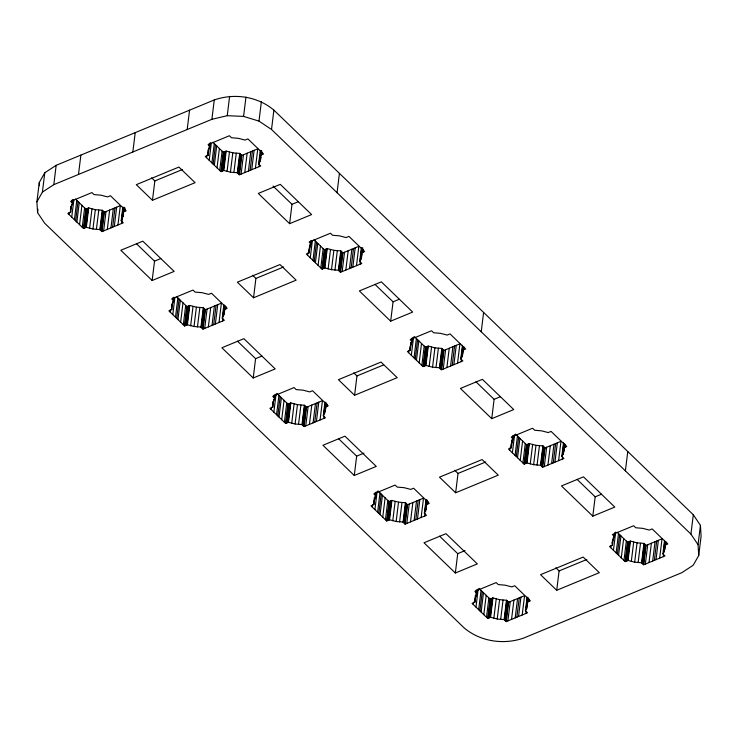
<?xml version="1.0" encoding="UTF-8"?>
<svg xmlns="http://www.w3.org/2000/svg" width="738" height="738" viewBox="0 0 738 738"><rect width="100%" height="100%" fill="white"/><g stroke="black" fill="none" stroke-linecap="round" stroke-linejoin="round"><path stroke-width="1.11" d="M36.9 201.843L39.271 182.498L44.787 172.757L56.171 165.312L214.26 99.962C234.241 92.96 257.59 96.318 273.89 110.128L693.305 514.755L700.436 525.364L701.1 536.157L698.729 555.502L693.213 565.243L681.829 572.688L523.74 638.038C503.759 645.04 480.41 641.682 464.11 627.872L44.695 223.245L37.564 212.636L36.9 201.843L42.407 192.101L44.787 172.757M37.564 212.636L37.989 209.223M42.407 192.101L53.8 184.657L56.171 165.312M69.04 214.518L69.317 212.24M70.497 210.072L70.931 206.456M71.687 202.387L71.964 200.109M122.849 207.12L121.18 220.773L123.274 222.793L101.964 231.603L99.87 229.583L92.96 229.001L86.328 227.276L83.477 228.448L67.813 213.337L70.663 212.157L71.641 204.195M72.407 203.088L72.822 199.666M70.663 212.157C69.483 207.701 73.21 204.26 73.154 199.989M71.734 217.12L73.828 200.044M78.496 174.445L80.876 155.1M74.418 219.712L76.798 200.367M75.645 220.893L78.025 201.548M76.872 222.073L79.243 202.729M79.566 224.675L81.936 205.33M82.259 227.267L84.63 207.922M83.477 228.448L85.857 209.103L75.451 199.066M83.92 228.263L86.3 208.919M84.907 227.857L87.278 208.513M85.885 227.452L88.265 208.107M86.328 227.276L88.708 207.922L95.34 209.657L102.241 210.238L104.344 212.258L101.964 231.603M89.593 228.273L91.964 208.928M92.96 229.001L95.34 209.657M96.401 229.435L98.781 210.09M99.87 229.583L102.241 210.238M100.193 229.896L102.573 210.551M100.912 230.588L103.292 211.243M101.641 231.289L104.012 211.944M103.634 230.911L106.004 211.566M107.296 229.398L109.667 210.053M110.958 227.885L113.329 208.54M112.619 227.203L114.99 207.848M114.279 226.511L116.659 207.166M117.942 224.998L120.322 205.653L104.344 212.258M121.502 221.086L123.181 207.433M121.604 223.485L122.167 218.928M121.18 220.773L122.351 218.706L123.753 207.332M122.351 218.706L123.652 211.99M123.689 211.824L124.242 207.277M124.667 211.419L125.091 208.005M132.84 151.982L135.22 132.637M152.462 200.284L136.299 184.675L178.91 167.065L195.081 182.664L152.462 200.284L154.842 180.93L151.604 177.812M152.148 280.495L120.82 250.274L142.821 241.178L174.15 271.399L152.148 280.495L154.528 261.151L136.392 243.651M187.184 129.519L189.565 110.174M170.1 312.017L170.377 309.748M171.567 307.571L171.991 303.955M172.747 299.886L173.024 297.617M223.918 304.619L222.239 318.272L224.334 320.292L203.024 329.102L200.93 327.082L194.029 326.5L187.397 324.775L184.537 325.956L168.873 310.836L171.733 309.665L172.71 301.694M173.467 300.587L173.882 297.174M171.733 309.665C170.543 305.2 174.279 301.759 174.214 297.488M172.793 314.619L174.888 297.543M175.487 317.211L177.858 297.866M176.705 318.392L179.085 299.047M177.932 319.572L180.312 300.228M180.626 322.174L182.996 302.829M183.319 324.775L185.69 305.421M184.537 325.956L186.917 306.602L176.511 296.575M184.989 325.772L187.36 306.418M185.967 325.366L188.347 306.021M206.502 157.692L206.788 155.414M53.8 184.657L211.889 119.307L214.26 99.962M260.32 150.284L258.641 163.937L260.745 165.967L239.435 174.777L237.332 172.747L230.431 172.166L223.798 170.441L220.948 171.622L205.284 156.511L208.134 155.331L208.402 149.629M186.945 324.96L189.325 305.615M207.692 155.515L208.107 152.102M207.978 153.043L208.559 148.523M209.149 145.561L209.435 143.283M208.134 155.331L208.974 148.504M187.397 324.775L189.767 305.431L196.4 307.156L203.31 307.737L205.404 309.757L203.024 329.102M208.282 150.801L209.306 146.355M209.869 146.253L210.293 142.84M209.02 148.633L210.201 146.567L210.616 143.154M209.195 160.284L211.289 143.218M190.653 325.781L193.024 306.427M211.889 162.886L214.269 143.541M213.116 164.067L215.487 144.722M194.029 326.5L196.4 307.156M214.334 165.247L216.714 145.903M197.47 326.934L199.841 307.589M217.027 167.84L219.407 148.495M219.721 170.441L222.101 151.096M200.93 327.082L203.31 307.737M201.262 327.395L203.633 308.05M211.889 119.307L227.249 115.691L229.619 96.346M220.948 171.622L223.319 152.277L212.922 142.24M201.981 328.096L204.352 308.742M221.391 171.437L223.771 152.093M202.701 328.788L205.072 309.443M222.369 171.031L224.749 151.687M223.356 170.626L225.727 151.281M223.798 170.441L226.169 151.096L232.811 152.821L239.712 153.403L241.806 155.423L239.435 174.777M204.694 328.419L207.064 309.074M227.055 171.447L229.435 152.102M208.356 326.906L210.727 307.552M230.431 172.166L232.811 152.821M212.018 325.384L214.389 306.039M213.679 324.702L216.059 305.357M233.872 172.609L236.252 153.264M215.348 324.01L217.719 304.665M698.729 555.502L698.056 544.709L690.925 534.1L271.519 129.473L258.983 121.106L243.586 116.401L245.966 97.056M219.011 322.497L221.382 303.152L205.404 309.757M237.332 172.747L239.712 153.403M237.664 173.07L240.034 153.716M238.383 173.762L240.763 154.417M239.103 174.454L241.483 155.109M222.848 316.316L223.965 307.211M222.673 320.984L222.95 318.705M222.239 318.272L223.42 316.215L224.675 305.966M223.42 316.215L224.453 311.805L224.721 306.104M241.095 174.085L243.475 154.74M224.158 314.047L224.721 309.49M224.749 309.333L225.173 305.919M225.727 308.927L226.012 306.648M244.758 172.572L247.138 153.227M248.42 171.059L250.8 151.714M250.09 170.367L252.461 151.022M251.75 169.685L254.13 150.331M258.983 121.106L261.363 101.761M255.413 168.163L257.793 148.818L241.806 155.423M258.973 164.26L260.09 155.155M260.366 152.877L260.652 150.598M259.075 166.65L259.352 164.38M258.641 163.937L259.822 161.88L261.215 150.497M259.822 161.88L260.865 157.471L261.27 150.626M260.56 159.712L260.846 157.434M261.16 154.998L261.676 150.607M262.138 154.593L262.414 152.314M271.519 129.473L273.89 110.128M253.531 297.783L237.359 282.184L279.97 264.564L296.141 280.163L253.531 297.783L255.901 278.438L252.673 275.311M253.217 377.994L221.889 347.773L243.881 338.677L275.209 368.908L253.217 377.994L255.588 358.65L237.451 341.15M289.619 223.669L258.291 193.439L280.283 184.343L311.611 214.573L289.619 223.669L291.999 204.315L273.032 186.022M271.16 409.525L271.446 407.247M272.626 405.07L273.06 401.463M273.807 397.395L274.084 395.116M324.978 402.118L323.299 415.771L325.393 417.8L304.093 426.601L301.99 424.581L295.089 423.999L288.457 422.274L285.606 423.455L269.942 408.345L272.792 407.164L273.77 399.193M274.527 398.086L274.951 394.673M272.792 407.164C271.602 402.699 275.339 399.258 275.274 394.987M273.853 412.118L276.095 393.907M276.547 414.719L278.927 395.374M277.774 415.9L280.145 396.555M278.992 417.081L281.372 397.736M281.685 419.673L284.065 400.328M284.379 422.274L286.759 402.93M285.606 423.455L287.977 404.11L276.907 393.419M286.049 423.271L288.42 403.926M307.571 255.191L307.847 252.913M287.027 422.865L289.407 403.52M308.89 251.879L309.739 244.85M288.014 422.459L290.385 403.114M310.218 243.06L310.495 240.782M288.457 422.274L290.827 402.93L297.46 404.655L304.37 405.236L306.464 407.256L304.093 426.601M361.38 247.784L359.701 261.446L361.804 263.466L340.495 272.276L338.401 270.256L331.491 269.674L324.858 267.94L322.008 269.121L306.344 254.01L309.194 252.83L310.172 244.868M310.938 243.752L311.215 241.483M309.194 252.83C308.014 248.374 311.74 244.933 311.685 240.653M310.264 257.783L312.358 240.717M291.713 423.28L294.093 403.935M312.949 260.385L315.329 241.04M314.176 261.566L316.556 242.221M295.089 423.999L297.46 404.655M315.403 262.746L317.774 243.402M298.53 424.442L300.901 405.097M318.096 265.348L320.467 245.994M320.781 267.94L323.161 248.595M301.99 424.581L304.37 405.236M302.322 424.894L304.693 405.549M322.008 269.121L324.388 249.776L313.982 239.739M303.041 425.595L305.412 406.251M322.451 268.936L324.831 249.592M303.761 426.287L306.141 406.942M323.438 268.531L325.809 249.186M324.416 268.125L326.786 248.78M324.858 267.94L327.238 248.595L333.871 250.32L340.771 250.902L342.875 252.931L340.495 272.276M305.753 425.918L308.133 406.573M337.054 192.701L339.425 173.347M328.124 268.946L330.495 249.601M309.416 424.405L311.796 405.061M331.491 269.674L333.871 250.32M313.078 422.892L315.458 403.548M314.739 422.201L317.119 402.856M316.408 421.509L318.779 402.164M334.932 270.108L337.312 250.763M338.401 270.256L340.771 250.902M320.071 419.996L322.441 400.651L306.464 407.256M338.724 270.569L341.104 251.224M339.443 271.261L341.823 251.916M340.163 271.962L342.543 252.608M323.908 413.815L325.024 404.71M323.733 418.483L324.01 416.204M323.299 415.771L324.48 413.714L325.873 402.33M324.48 413.714L325.523 409.304L325.79 403.603M342.155 271.584L344.535 252.239M325.218 411.546L325.781 406.998M325.809 406.832L326.233 403.418M326.796 406.426L327.072 404.147M345.818 270.071L348.198 250.726M349.48 268.558L351.86 249.213M351.15 267.866L353.52 248.521M352.81 267.184L355.19 247.839M356.472 265.671L358.853 246.317L342.875 252.931M360.033 261.759L361.712 248.106M360.135 264.149L360.559 260.735M359.701 261.446L360.882 259.379L362.284 248.005M360.882 259.379L362.044 253.798M362.22 252.497L362.773 247.95M363.197 252.092L363.474 249.822M354.591 395.282L338.419 379.683L381.039 362.063L397.201 377.662L354.591 395.282L356.961 375.937L353.733 372.819M354.277 475.493L322.949 445.272L344.941 436.176L376.269 466.407L354.277 475.493L356.648 456.149L338.511 438.649M390.679 321.168L359.351 290.938L381.352 281.851L412.68 312.073L390.679 321.168L393.059 301.824L374.922 284.324M372.229 507.024L372.505 504.746M426.038 499.617L424.359 513.279L426.463 515.299L405.153 524.109L403.059 522.08L396.149 521.498L389.516 519.773L386.666 520.954L371.002 505.844L373.852 504.663L374.249 498.021M374.867 494.894L375.153 492.615M373.852 504.663L374.83 496.692M375.587 495.585L376.011 492.172M373.705 502.375L375.919 495.899L376.334 492.486M374.913 509.617L377.155 491.416M377.607 512.218L379.987 492.873M378.834 513.399L381.205 494.054M380.061 514.58L382.432 495.235M382.745 517.172L385.125 497.827M385.439 519.773L387.819 500.429M386.666 520.954L389.037 501.609L377.967 490.927M387.109 520.77L389.489 501.425M388.096 520.364L390.467 501.019M408.631 352.69L408.907 350.412M389.074 519.958L391.444 500.613M409.95 349.378L410.808 342.349M411.278 340.559L411.555 338.281M389.516 519.773L391.896 500.429L398.529 502.154L405.43 502.735L407.524 504.764L405.153 524.109M462.449 345.292L460.77 358.945L462.864 360.965L441.555 369.775L439.461 367.755L432.56 367.173L425.918 365.448L423.068 366.62L407.404 351.509L410.254 350.329L411.232 342.367M411.998 341.26L412.413 337.838M410.254 350.329C409.073 345.873 412.81 342.432 412.745 338.161M411.324 355.292L413.557 337.081M392.773 520.779L395.153 501.434M414.018 357.884L416.389 338.539M415.236 359.065L417.616 339.72M396.149 521.498L398.529 502.154M416.463 360.245L418.833 340.901M399.59 521.941L401.97 502.596M419.156 362.847L421.527 343.502M421.85 365.439L424.221 346.094M403.059 522.08L405.43 502.735M403.382 522.403L405.762 503.058M423.068 366.62L425.448 347.275L414.369 336.593M404.101 523.094L406.481 503.75M423.52 366.435L425.891 347.091M404.821 523.786L407.201 504.441M424.498 366.03L426.868 346.685M425.475 365.624L427.856 346.279M425.918 365.448L428.298 346.094L434.931 347.829L441.831 348.41L443.935 350.43L441.555 369.775M406.813 523.417L409.193 504.072M429.184 366.445L431.555 347.1M410.476 521.904L412.856 502.56M432.56 367.173L434.931 347.829M414.138 520.391L416.518 501.047M415.808 519.7L418.178 500.355M417.468 519.017L419.848 499.672M436.001 367.607L438.372 348.262M421.13 517.504L423.511 498.15L407.524 504.764M439.461 367.755L441.831 348.41M439.793 368.068L442.163 348.723M440.512 368.76L442.883 349.415M441.232 369.461L443.603 350.116M424.968 511.314L426.223 501.074M424.793 515.982L425.07 513.713M424.359 513.279L425.54 511.213L426.942 499.838M443.224 369.083L445.595 349.738M425.54 511.213L427.293 500.918M427.856 503.925L428.132 501.646M446.887 367.57L449.257 348.225M450.549 366.057L452.92 346.712M452.209 365.375L454.59 346.021M453.879 364.683L456.25 345.338M457.542 363.17L459.912 343.825L443.935 350.43M461.232 358.124L462.634 346.74M461.204 361.657L461.481 359.378M460.77 358.945L461.942 356.878L463.206 346.639M461.942 356.878L463.104 351.297M463.279 349.996L463.695 346.583M464.257 349.591L464.543 347.321M455.65 492.781L439.479 477.182L482.099 459.562L498.27 475.161L455.65 492.781L458.03 473.436L454.793 470.318M481.222 331.786L483.602 312.442M455.337 573.002L424.009 542.771L446.001 533.685L477.338 563.906L455.337 573.002L457.717 553.657L439.58 536.157M491.748 418.667L460.42 388.446L482.412 379.35L513.74 409.572L491.748 418.667L494.119 399.323L475.982 381.823M473.289 604.523L473.565 602.245M527.098 597.116L525.428 610.778L527.522 612.798L506.213 621.608L504.119 619.588L497.209 619.007L490.576 617.272L487.726 618.453L472.062 603.343L474.912 602.162L475.309 595.52M475.936 592.393L476.213 590.114M474.912 602.162L476.084 593.186M476.656 593.084L477.071 589.671M474.765 599.874L476.979 593.407L477.403 589.994M475.982 607.125L478.215 588.915M478.676 609.717L481.047 590.372M479.894 610.898L482.274 591.553M481.121 612.079L483.491 592.734M483.814 614.68L486.185 595.335M486.508 617.272L488.879 597.928M487.726 618.453L490.106 599.108L479.027 588.426M488.178 618.269L490.549 598.924M489.156 617.863L491.526 598.518M509.69 450.189L509.976 447.92M490.133 617.457L492.514 598.112M511.019 446.877L511.886 439.885M512.338 438.058L512.615 435.789M563.509 442.791L561.83 456.444L563.924 458.464L542.624 467.274L540.52 465.254L533.62 464.672L526.987 462.947L524.137 464.128L508.473 449.008L511.323 447.837L512.301 439.866M490.576 617.272L492.956 597.928L499.589 599.662L506.489 600.243L508.593 602.263L506.213 621.608M513.058 438.759L513.482 435.346M511.323 447.837C510.133 443.372 513.869 439.931 513.805 435.66M512.384 452.791L514.617 434.581M493.842 618.278L496.213 598.933M515.078 455.383L517.449 436.038M516.305 456.564L518.676 437.219M497.209 619.007L499.589 599.662M517.523 457.744L519.903 438.4M500.659 619.44L503.03 600.095M520.216 460.346L522.596 441.001M522.91 462.947L525.281 443.593M504.119 619.588L506.489 600.243M504.441 619.902L506.821 600.557M524.137 464.128L526.508 444.774L515.438 434.092M505.161 620.593L507.541 601.249M524.58 463.944L526.95 444.59M505.89 621.295L508.261 601.95M525.557 463.538L527.938 444.193M526.535 463.132L528.915 443.787M526.987 462.947L529.358 443.603L535.991 445.328L542.9 445.909L544.995 447.929L542.624 467.274M507.882 620.916L510.253 601.571M530.244 463.944L532.624 444.599M511.545 619.403L513.916 600.059M533.62 464.672L535.991 445.328M515.207 617.89L517.578 598.546M516.868 617.199L519.238 597.854M537.061 465.106L539.432 445.761M518.528 616.516L520.908 597.171M522.19 615.003L524.57 595.658L508.593 602.263M540.52 465.254L542.9 445.909M540.853 465.567L543.223 446.222M541.572 466.268L543.943 446.914M542.292 466.96L544.672 447.615M526.176 607.678L527.292 598.573M525.853 613.49L526.139 611.212M525.428 610.778L526.6 608.712L528.002 597.337M544.284 466.591L546.655 447.246M526.6 608.712L528.353 598.417M528.915 601.424L529.192 599.155M547.947 465.078L550.317 445.724M551.609 463.556L553.98 444.211M553.269 462.874L555.649 443.529M554.939 462.182L557.31 442.837M558.601 460.669L560.972 441.324L544.995 447.929M562.301 455.623L563.417 446.518M562.264 459.156L562.54 456.877M561.83 456.444L563.011 454.387L564.266 444.138M563.011 454.387L564.044 449.977L564.312 444.276M563.749 452.219L564.173 448.805M564.339 447.505L564.764 444.091M565.326 447.099L565.603 444.82M556.71 590.28L540.548 574.681L583.158 557.07L599.33 572.67L556.71 590.28L559.09 570.935L555.852 567.817M592.808 516.166L561.48 485.945L583.472 476.849L614.8 507.08L592.808 516.166L595.179 496.822L577.042 479.322M610.75 547.697L611.036 545.419M612.217 543.242L612.651 539.635M664.569 540.29L662.89 553.943L664.993 555.972L643.684 564.773L641.59 562.753L634.68 562.171L628.047 560.446L625.197 561.627L609.533 546.517L612.383 545.336L613.361 537.365M614.117 536.258L614.542 532.845M612.383 545.336C611.193 540.871 614.929 537.43 614.865 533.159M613.444 550.29L615.686 532.08M625.39 470.881L627.77 451.536M616.138 552.891L618.518 533.546M617.365 554.072L619.736 534.727M618.582 555.253L620.962 535.908M621.276 557.845L623.656 538.5M623.97 560.446L626.35 541.102M625.197 561.627L627.568 542.282L617.171 532.246M625.639 561.443L628.02 542.098M626.617 561.037L628.997 541.692M627.604 560.631L629.975 541.286M628.047 560.446L630.418 541.102L637.06 542.827L643.96 543.408L646.054 545.428L643.684 564.773M631.304 561.452L633.684 542.107M634.68 562.171L637.06 542.827M638.121 562.614L640.501 543.269M641.59 562.753L643.96 543.408M641.912 563.066L644.292 543.721M642.632 563.767L645.012 544.423M643.351 564.459L645.732 545.114M645.344 564.09L647.724 544.745M649.006 562.577L651.386 543.233M652.669 561.065L655.049 541.71M654.338 560.373L656.709 541.028M655.999 559.681L658.379 540.336M659.661 558.168L662.041 538.823L646.054 545.428M663.499 551.987L664.754 541.747M663.324 556.655L663.6 554.376M662.89 553.943L664.071 551.886L665.325 541.646M664.071 551.886L665.372 545.17M665.408 545.004L665.824 541.591M666.386 544.598L666.663 542.319M690.925 534.1L693.305 514.755M698.056 544.709L700.436 525.364M123.098 216.548L123.246 212.009L126.097 210.837L110.432 195.718L107.582 196.898L100.94 195.173L94.04 194.592L91.946 192.572L70.636 201.382L72.73 203.402M361.629 257.211L361.768 252.682L364.627 251.501L348.963 236.391L346.104 237.571L339.471 235.846L332.57 235.265L330.476 233.236L309.167 242.046L311.261 244.075M426.278 509.045L426.426 504.515L429.276 503.334L413.612 488.224L410.762 489.405L404.129 487.68L397.228 487.098L395.125 485.069L373.825 493.879L375.919 495.899M462.689 354.71L462.837 350.181L465.687 349.009L450.023 333.89L447.173 335.07L440.54 333.345L433.63 332.764L431.536 330.744L410.227 339.554L412.321 341.574M527.347 606.544L527.495 602.014L530.345 600.833L514.681 585.723L511.831 586.904L505.189 585.179L498.288 584.597L496.194 582.577L474.885 591.378L476.979 593.407M664.809 549.718L664.956 545.188L667.807 544.007L652.143 528.897L649.292 530.078L642.66 528.343L635.759 527.762L633.656 525.742L612.355 534.552L614.45 536.572M85.857 209.103L88.708 207.922M223.319 152.277L226.169 151.096M154.842 180.93L182.544 169.482M260.708 155.183L263.558 154.002L247.894 138.892L245.044 140.072L238.411 138.338L231.511 137.757L229.407 135.737L208.107 144.547L210.201 146.567M154.528 261.151L160.81 258.549M291.999 204.315L298.281 201.723M186.917 306.602L189.767 305.431M324.388 249.776L327.238 248.595M255.901 278.438L283.604 266.981M224.306 309.517L227.156 308.336L211.492 293.226L208.642 294.397L202.009 292.672L195.1 292.091L193.005 290.071L171.696 298.881L173.79 300.901M255.588 358.65L261.87 356.057M393.059 301.824L399.341 299.222M287.977 404.11L290.827 402.93M425.448 347.275L428.298 346.094M356.961 375.937L383.603 364.923M325.366 407.016L328.216 405.835L312.552 390.725L309.702 391.906L303.069 390.171L296.169 389.59L294.065 387.57L272.756 396.38L274.859 398.4M356.648 456.149L363.982 453.123M494.119 399.323L500.401 396.721M389.037 501.609L391.896 500.429M526.508 444.774L529.358 443.603M458.03 473.436L485.724 461.988M563.897 447.689L566.747 446.508L551.083 431.398L548.233 432.569L541.6 430.844L534.69 430.263L532.596 428.243L511.286 437.053L513.39 439.073M457.717 553.657L465.041 550.622M595.179 496.822L601.47 494.22M490.106 599.108L492.956 597.928M627.568 542.282L630.418 541.102M559.09 570.935L586.793 559.487M227.249 115.691L243.586 116.401M39.271 182.498L39.474 185.736"/></g></svg>
